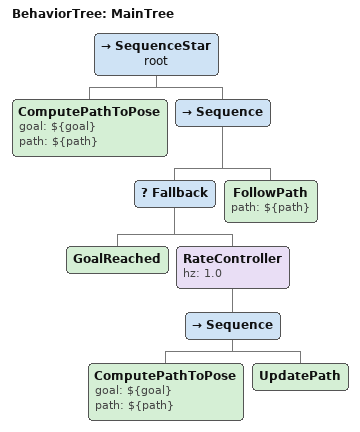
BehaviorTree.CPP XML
<!--
  This Behavior Tree replans the global path periodically at 1 Hz.
-->

<root main_tree_to_execute="MainTree">
  <BehaviorTree ID="MainTree">
    <SequenceStar name="root">
      <ComputePathToPose goal="${goal}" path="${path}"/>
      <Sequence>
        <Fallback>
          <GoalReached/>
          <RateController hz="1.0">
            <Sequence>
              <ComputePathToPose goal="${goal}" path="${path}"/>
              <UpdatePath/>
            </Sequence>
          </RateController>
        </Fallback>
        <FollowPath path="${path}"/>
      </Sequence>
    </SequenceStar>
  </BehaviorTree>
</root>
